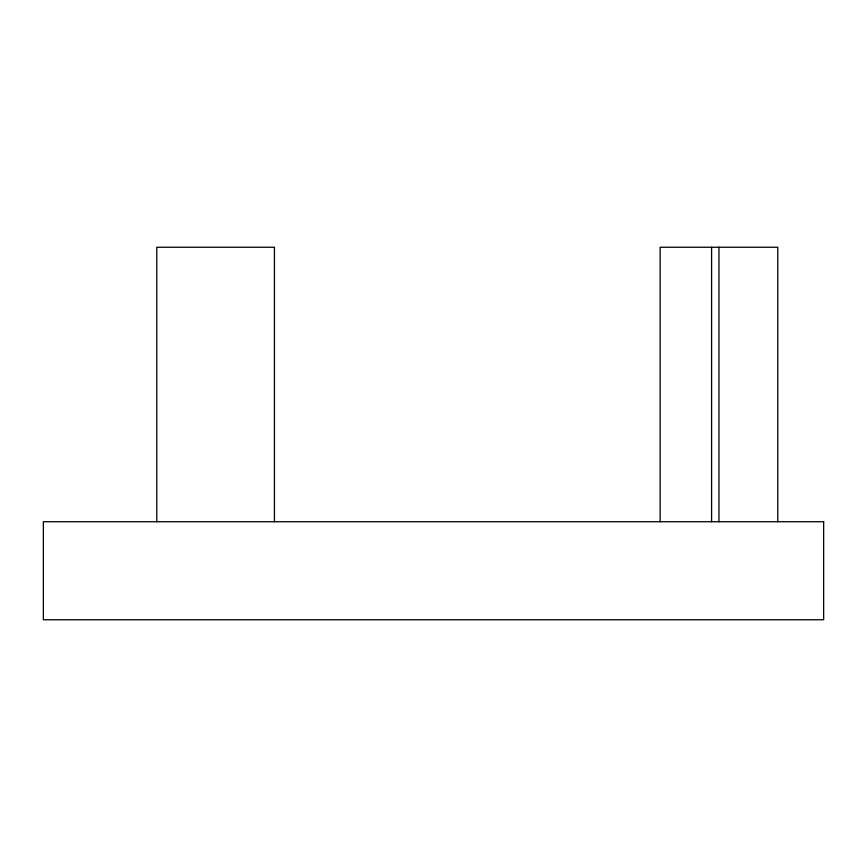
<?xml version="1.0" encoding="UTF-8"?>
<svg xmlns="http://www.w3.org/2000/svg" width="867" height="867" viewBox="0 0 867 867"><rect width="100%" height="100%" fill="white"/><g stroke="black" fill="none" stroke-linecap="round" stroke-linejoin="round"><path stroke-width="1.3" d="M777.775 521.728L777.775 247.247L660.145 247.247L660.145 521.728M718.96 247.247L718.96 521.728M711.59 247.247L711.59 521.728M274.427 521.728L274.427 247.247L156.797 247.247L156.797 521.728M823.65 521.728L43.35 521.728L43.35 619.753L823.65 619.753L823.65 521.728"/></g></svg>
